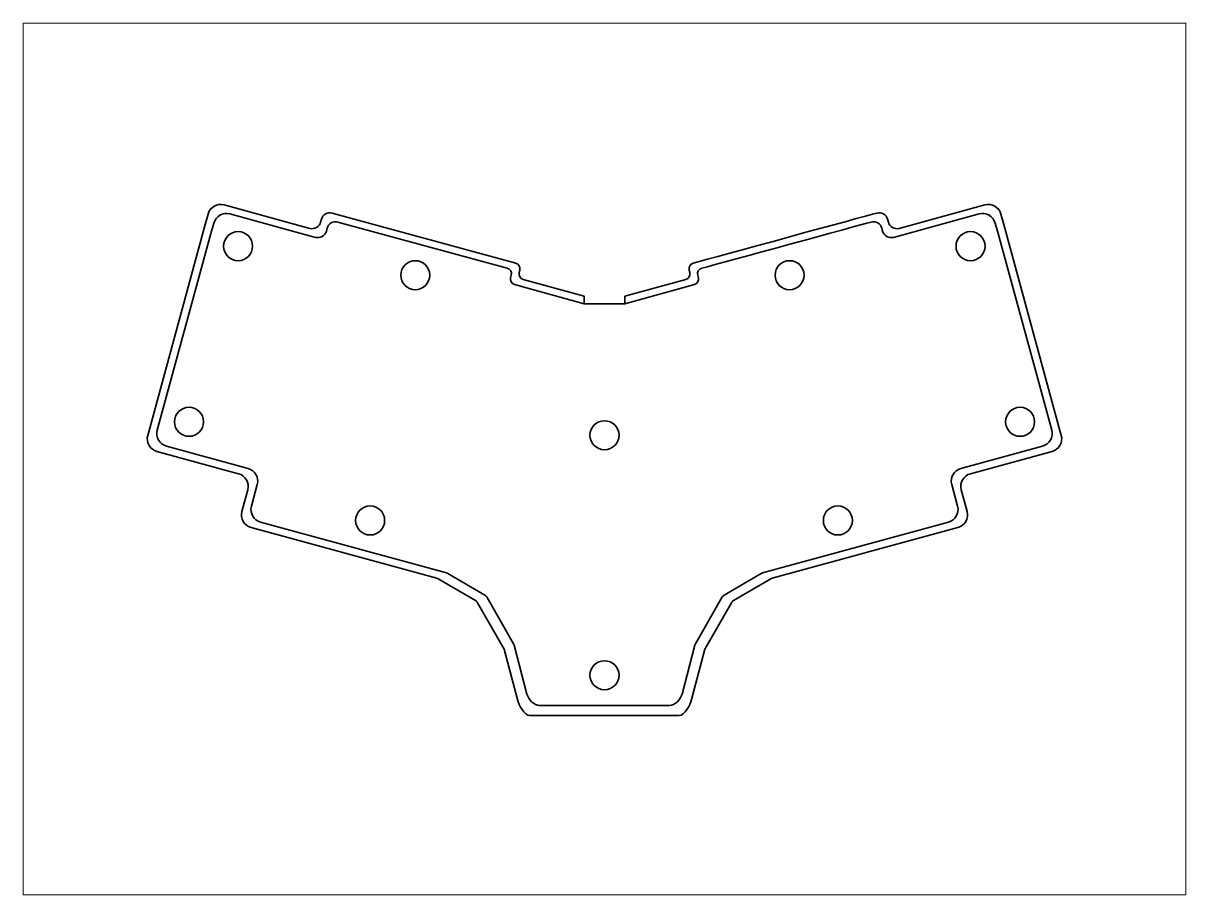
# Paper-space layout 'Layout1' of a CAD drawing. Header units: millimetres. Extents: x 0 to 400, y 0 to 300.
# The model-space entities are those that its viewports show. They can reach past a viewport. Long polylines and large blocks are cut down to what shows.
import ezdxf

# ---------------------------------------------------------------- set-up
doc = ezdxf.new("R2010")
doc.units = ezdxf.units.MM

msp = doc.modelspace()

# ---------------------------------------------------------------- linework, layer by layer
at = {"color": 18, "linetype": 'Continuous', "lineweight": 35, "true_color": 0x000000}
for points, knots in [([(207, 203.42), (207, 203.42), (230.93, 210.02), (230.93, 210.02), (231.97, 210.3), (232.58, 211.37), (232.3, 212.41), (232.3, 212.41), (232.08, 213.25), (232.08, 213.25), (231.8, 214.3), (232.42, 215.37), (233.46, 215.66), (241.76, 217.93), (286.55, 230.16), (291.73, 231.57), (292.5, 231.79), (293.33, 231.68), (294.02, 231.28), (294.72, 230.88), (295.23, 230.22), (295.44, 229.44), (295.44, 229.44), (295.71, 228.43), (295.71, 228.43), (295.92, 227.65), (296.43, 226.99), (297.13, 226.58), (297.83, 226.18), (298.66, 226.08), (299.44, 226.29), (299.44, 226.29), (328.95, 234.35), (328.95, 234.35), (330.1, 234.66), (331.32, 234.51), (332.35, 233.92), (333.38, 233.33), (334.13, 232.35), (334.44, 231.2), (334.44, 231.2), (335.4, 227.63), (335.4, 227.63), (335.4, 227.63), (353.88, 159.94), (353.88, 159.94), (354.19, 158.79), (354.03, 157.56), (353.44, 156.52), (352.85, 155.49), (351.87, 154.73), (350.72, 154.41), (350.72, 154.41), (322.64, 146.76), (322.64, 146.76), (320.25, 146.1), (318.84, 143.64), (319.48, 141.25), (319.48, 141.25), (321.49, 133.76), (321.49, 133.76), (322.13, 131.37), (320.71, 128.91), (318.33, 128.26), (318.33, 128.26), (254.41, 110.79), (254.41, 110.79), (254.24, 110.74), (254.07, 110.67), (253.92, 110.58), (253.92, 110.58), (241.12, 103.09), (241.12, 103.09), (240.82, 102.91), (240.57, 102.66), (240.4, 102.35), (240.4, 102.35), (231.29, 86.37), (231.29, 86.37), (231.2, 86.22), (231.14, 86.06), (231.09, 85.89), (231.09, 85.89), (226.68, 69.08), (226.68, 69.08), (226.16, 67.09), (224.36, 65.19), (222.31, 65.19), (222.31, 65.19), (177.69, 65.19), (177.69, 65.19), (175.64, 65.19), (173.84, 67.09), (173.32, 69.08), (173.32, 69.08), (168.91, 85.89), (168.91, 85.89), (168.86, 86.06), (168.8, 86.22), (168.71, 86.37), (168.71, 86.37), (159.6, 102.35), (159.6, 102.35), (159.43, 102.66), (159.18, 102.91), (158.88, 103.09), (158.88, 103.09), (146.08, 110.58), (146.08, 110.58), (145.93, 110.67), (145.76, 110.74), (145.59, 110.79), (145.59, 110.79), (81.67, 128.26), (81.67, 128.26), (79.29, 128.91), (77.87, 131.37), (78.51, 133.76), (78.51, 133.76), (80.52, 141.25), (80.52, 141.25), (81.16, 143.64), (79.75, 146.1), (77.36, 146.76), (77.36, 146.76), (49.28, 154.41), (49.28, 154.41), (48.13, 154.73), (47.15, 155.49), (46.56, 156.52), (45.97, 157.56), (45.81, 158.79), (46.12, 159.94), (46.12, 159.94), (64.6, 227.63), (64.6, 227.63), (64.6, 227.63), (65.56, 231.2), (65.56, 231.2), (65.87, 232.35), (66.62, 233.33), (67.65, 233.92), (68.68, 234.51), (69.9, 234.66), (71.05, 234.35), (71.05, 234.35), (100.56, 226.29), (100.56, 226.29), (101.34, 226.08), (102.17, 226.18), (102.87, 226.58), (103.57, 226.99), (104.08, 227.65), (104.29, 228.43), (104.29, 228.43), (104.56, 229.44), (104.56, 229.44), (104.77, 230.22), (105.28, 230.88), (105.98, 231.28), (106.67, 231.68), (107.5, 231.79), (108.27, 231.57), (108.27, 231.57), (166.54, 215.66), (166.54, 215.66), (167.58, 215.37), (168.2, 214.3), (167.92, 213.25), (167.92, 213.25), (167.7, 212.41), (167.7, 212.41), (167.42, 211.37), (168.03, 210.3), (169.07, 210.02), (169.07, 210.02), (193, 203.42), (193, 203.42), (193, 203.42), (193, 206.04), (193, 206.04), (193, 206.04), (172.01, 211.79), (172.01, 211.79), (170.97, 212.08), (170.36, 213.14), (170.64, 214.18), (170.64, 214.18), (170.86, 215.02), (170.86, 215.02), (171.14, 216.07), (170.52, 217.15), (169.48, 217.43), (169.48, 217.43), (106.31, 234.66), (106.31, 234.66), (105.53, 234.87), (104.71, 234.77), (104.01, 234.37), (103.31, 233.97), (102.8, 233.31), (102.59, 232.53), (102.59, 232.53), (102.32, 231.52), (102.32, 231.52), (102.11, 230.74), (101.6, 230.07), (100.9, 229.67), (100.21, 229.27), (99.38, 229.17), (98.6, 229.38), (98.6, 229.38), (69.08, 237.44), (69.08, 237.44), (67.94, 237.75), (66.71, 237.6), (65.68, 237.01), (64.65, 236.41), (63.9, 235.44), (63.59, 234.29), (63.59, 234.29), (62.63, 230.71), (62.63, 230.71), (62.63, 230.71), (42.84, 158.12), (42.84, 158.12), (42.53, 156.97), (42.68, 155.74), (43.28, 154.7), (43.87, 153.67), (44.85, 152.91), (46, 152.6), (46, 152.6), (74.08, 144.94), (74.08, 144.94), (76.47, 144.29), (77.88, 141.82), (77.24, 139.43), (77.24, 139.43), (75.23, 131.94), (75.23, 131.94), (74.59, 129.55), (76, 127.09), (78.39, 126.44), (78.39, 126.44), (142.31, 108.97), (142.31, 108.97), (142.48, 108.92), (142.65, 108.85), (142.8, 108.77), (142.8, 108.77), (155.6, 101.27), (155.6, 101.27), (155.9, 101.09), (156.15, 100.84), (156.32, 100.54), (156.32, 100.54), (165.43, 84.56), (165.43, 84.56), (165.52, 84.4), (165.58, 84.24), (165.63, 84.07), (165.63, 84.07), (170.04, 67.26), (170.04, 67.26), (170.56, 65.27), (172.36, 61.68), (174.41, 61.68), (174.41, 61.68), (225.59, 61.68), (225.59, 61.68), (227.64, 61.68), (229.44, 65.27), (229.96, 67.26), (229.96, 67.26), (234.37, 84.07), (234.37, 84.07), (234.42, 84.24), (234.48, 84.4), (234.57, 84.56), (234.57, 84.56), (243.68, 100.54), (243.68, 100.54), (243.85, 100.84), (244.1, 101.09), (244.4, 101.27), (244.4, 101.27), (257.2, 108.77), (257.2, 108.77), (257.35, 108.85), (257.52, 108.92), (257.69, 108.97), (257.69, 108.97), (321.61, 126.44), (321.61, 126.44), (324, 127.09), (325.41, 129.55), (324.77, 131.94), (324.77, 131.94), (322.76, 139.43), (322.76, 139.43), (322.12, 141.82), (323.53, 144.29), (325.92, 144.94), (325.92, 144.94), (354, 152.6), (354, 152.6), (355.15, 152.91), (356.13, 153.67), (356.72, 154.7), (357.32, 155.74), (357.47, 156.97), (357.16, 158.12), (357.16, 158.12), (337.37, 230.71), (337.37, 230.71), (337.37, 230.71), (336.41, 234.29), (336.41, 234.29), (336.1, 235.44), (335.35, 236.41), (334.32, 237.01), (333.29, 237.6), (332.06, 237.75), (330.92, 237.44), (330.92, 237.44), (301.4, 229.38), (301.4, 229.38), (300.62, 229.17), (299.79, 229.27), (299.1, 229.67), (298.4, 230.07), (297.89, 230.74), (297.68, 231.52), (297.68, 231.52), (297.41, 232.53), (297.41, 232.53), (297.2, 233.31), (296.69, 233.97), (295.99, 234.37), (295.29, 234.77), (294.47, 234.87), (293.69, 234.66), (288.52, 233.25), (238.82, 219.7), (230.52, 217.43), (229.48, 217.15), (228.86, 216.07), (229.14, 215.02), (229.14, 215.02), (229.36, 214.18), (229.36, 214.18), (229.64, 213.14), (229.03, 212.08), (227.99, 211.79), (227.99, 211.79), (207, 206.04), (207, 206.04), (207, 206.04), (207, 203.42), (207, 203.42)], [0, 0, 0, 0, 1, 1, 1, 2, 2, 2, 3, 3, 3, 4, 4, 4, 5, 5, 5, 6, 6, 6, 7, 7, 7, 8, 8, 8, 9, 9, 9, 10, 10, 10, 11, 11, 11, 12, 12, 12, 13, 13, 13, 14, 14, 14, 15, 15, 15, 16, 16, 16, 17, 17, 17, 18, 18, 18, 19, 19, 19, 20, 20, 20, 21, 21, 21, 22, 22, 22, 23, 23, 23, 24, 24, 24, 25, 25, 25, 26, 26, 26, 27, 27, 27, 28, 28, 28, 29, 29, 29, 30, 30, 30, 31, 31, 31, 32, 32, 32, 33, 33, 33, 34, 34, 34, 35, 35, 35, 36, 36, 36, 37, 37, 37, 38, 38, 38, 39, 39, 39, 40, 40, 40, 41, 41, 41, 42, 42, 42, 43, 43, 43, 44, 44, 44, 45, 45, 45, 46, 46, 46, 47, 47, 47, 48, 48, 48, 49, 49, 49, 50, 50, 50, 51, 51, 51, 52, 52, 52, 53, 53, 53, 54, 54, 54, 55, 55, 55, 56, 56, 56, 57, 57, 57, 58, 58, 58, 59, 59, 59, 60, 60, 60, 61, 61, 61, 62, 62, 62, 63, 63, 63, 64, 64, 64, 65, 65, 65, 66, 66, 66, 67, 67, 67, 68, 68, 68, 69, 69, 69, 70, 70, 70, 71, 71, 71, 72, 72, 72, 73, 73, 73, 74, 74, 74, 75, 75, 75, 76, 76, 76, 77, 77, 77, 78, 78, 78, 79, 79, 79, 80, 80, 80, 81, 81, 81, 82, 82, 82, 83, 83, 83, 84, 84, 84, 85, 85, 85, 86, 86, 86, 87, 87, 87, 88, 88, 88, 89, 89, 89, 90, 90, 90, 91, 91, 91, 92, 92, 92, 93, 93, 93, 94, 94, 94, 95, 95, 95, 96, 96, 96, 97, 97, 97, 98, 98, 98, 99, 99, 99, 100, 100, 100, 101, 101, 101, 102, 102, 102, 103, 103, 103, 104, 104, 104, 105, 105, 105, 106, 106, 106, 107, 107, 107, 108, 108, 108, 109, 109, 109, 110, 110, 110, 111, 111, 111, 112, 112, 112, 113, 113, 113, 114, 114, 114, 115, 115, 115, 116, 116, 116, 117, 117, 117, 118, 118, 118, 119, 119, 119, 120, 120, 120, 120]), ([(177.69, 65.19), (175.64, 65.19), (173.84, 67.09), (173.32, 69.08), (173.32, 69.08), (168.91, 85.89), (168.91, 85.89), (168.86, 86.06), (168.8, 86.22), (168.71, 86.37), (168.71, 86.37), (159.6, 102.35), (159.6, 102.35), (159.43, 102.66), (159.18, 102.91), (158.88, 103.09), (158.88, 103.09), (146.08, 110.58), (146.08, 110.58), (145.93, 110.67), (145.76, 110.74), (145.59, 110.79), (145.59, 110.79), (81.67, 128.26), (81.67, 128.26), (79.29, 128.91), (77.87, 131.37), (78.51, 133.76), (78.51, 133.76), (80.52, 141.25), (80.52, 141.25), (81.16, 143.64), (79.75, 146.1), (77.36, 146.76), (77.36, 146.76), (49.28, 154.41), (49.28, 154.41), (48.13, 154.73), (47.15, 155.49), (46.56, 156.52), (45.97, 157.56), (45.81, 158.79), (46.12, 159.94), (46.12, 159.94), (64.6, 227.63), (64.6, 227.63), (64.6, 227.63), (65.56, 231.2), (65.56, 231.2), (65.87, 232.35), (66.62, 233.33), (67.65, 233.92), (68.68, 234.51), (69.9, 234.66), (71.05, 234.35), (71.05, 234.35), (100.56, 226.29), (100.56, 226.29), (101.34, 226.08), (102.17, 226.18), (102.87, 226.58), (103.57, 226.99), (104.08, 227.65), (104.29, 228.43), (104.29, 228.43), (104.56, 229.44), (104.56, 229.44), (104.77, 230.22), (105.28, 230.88), (105.98, 231.28), (106.67, 231.68), (107.5, 231.79), (108.27, 231.57), (108.27, 231.57), (166.54, 215.66), (166.54, 215.66), (167.58, 215.37), (168.2, 214.3), (167.92, 213.25), (167.92, 213.25), (167.7, 212.41), (167.7, 212.41), (167.42, 211.37), (168.03, 210.3), (169.07, 210.02), (169.07, 210.02), (193, 203.42), (193, 203.42), (193, 203.42), (207, 203.42), (207, 203.42), (207, 203.42), (230.93, 210.02), (230.93, 210.02), (231.97, 210.3), (232.58, 211.37), (232.3, 212.41), (232.3, 212.41), (232.08, 213.25), (232.08, 213.25), (231.8, 214.3), (232.42, 215.37), (233.46, 215.66), (241.76, 217.93), (286.55, 230.16), (291.73, 231.57), (292.5, 231.79), (293.33, 231.68), (294.02, 231.28), (294.72, 230.88), (295.23, 230.22), (295.44, 229.44), (295.44, 229.44), (295.71, 228.43), (295.71, 228.43), (295.92, 227.65), (296.43, 226.99), (297.13, 226.58), (297.83, 226.18), (298.66, 226.08), (299.44, 226.29), (299.44, 226.29), (328.95, 234.35), (328.95, 234.35), (330.1, 234.66), (331.32, 234.51), (332.35, 233.92), (333.38, 233.33), (334.13, 232.35), (334.44, 231.2), (334.44, 231.2), (335.4, 227.63), (335.4, 227.63), (335.4, 227.63), (353.88, 159.94), (353.88, 159.94), (354.19, 158.79), (354.03, 157.56), (353.44, 156.52), (352.85, 155.49), (351.87, 154.73), (350.72, 154.41), (350.72, 154.41), (322.64, 146.76), (322.64, 146.76), (320.25, 146.1), (318.84, 143.64), (319.48, 141.25), (319.48, 141.25), (321.49, 133.76), (321.49, 133.76), (322.13, 131.37), (320.71, 128.91), (318.33, 128.26), (318.33, 128.26), (254.41, 110.79), (254.41, 110.79), (254.24, 110.74), (254.07, 110.67), (253.92, 110.58), (253.92, 110.58), (241.12, 103.09), (241.12, 103.09), (240.82, 102.91), (240.57, 102.66), (240.4, 102.35), (240.4, 102.35), (231.29, 86.37), (231.29, 86.37), (231.2, 86.22), (231.14, 86.06), (231.09, 85.89), (231.09, 85.89), (226.68, 69.08), (226.68, 69.08), (226.16, 67.09), (224.36, 65.19), (222.31, 65.19), (222.31, 65.19), (177.69, 65.19), (177.69, 65.19)], [0, 0, 0, 0, 1, 1, 1, 2, 2, 2, 3, 3, 3, 4, 4, 4, 5, 5, 5, 6, 6, 6, 7, 7, 7, 8, 8, 8, 9, 9, 9, 10, 10, 10, 11, 11, 11, 12, 12, 12, 13, 13, 13, 14, 14, 14, 15, 15, 15, 16, 16, 16, 17, 17, 17, 18, 18, 18, 19, 19, 19, 20, 20, 20, 21, 21, 21, 22, 22, 22, 23, 23, 23, 24, 24, 24, 25, 25, 25, 26, 26, 26, 27, 27, 27, 28, 28, 28, 29, 29, 29, 30, 30, 30, 31, 31, 31, 32, 32, 32, 33, 33, 33, 34, 34, 34, 35, 35, 35, 36, 36, 36, 37, 37, 37, 38, 38, 38, 39, 39, 39, 40, 40, 40, 41, 41, 41, 42, 42, 42, 43, 43, 43, 44, 44, 44, 45, 45, 45, 46, 46, 46, 47, 47, 47, 48, 48, 48, 49, 49, 49, 50, 50, 50, 51, 51, 51, 52, 52, 52, 53, 53, 53, 54, 54, 54, 55, 55, 55, 56, 56, 56, 57, 57, 57, 58, 58, 58, 59, 59, 59, 60, 60, 60, 60]), ([(73.92, 228.27), (76.68, 228.27), (78.92, 226.03), (78.92, 223.27), (78.92, 220.51), (76.68, 218.27), (73.92, 218.27), (71.16, 218.27), (68.92, 220.51), (68.92, 223.27), (68.92, 226.03), (71.16, 228.27), (73.92, 228.27)], [0, 0, 0, 0, 1, 1, 1, 2, 2, 2, 3, 3, 3, 4, 4, 4, 4]), ([(325.95, 228.27), (328.71, 228.27), (330.95, 226.03), (330.95, 223.27), (330.95, 220.51), (328.71, 218.27), (325.95, 218.27), (323.19, 218.27), (320.95, 220.51), (320.95, 223.27), (320.95, 226.03), (323.19, 228.27), (325.95, 228.27)], [0, 0, 0, 0, 1, 1, 1, 2, 2, 2, 3, 3, 3, 4, 4, 4, 4]), ([(134.89, 218.27), (137.65, 218.27), (139.89, 216.03), (139.89, 213.27), (139.89, 210.51), (137.65, 208.27), (134.89, 208.27), (132.13, 208.27), (129.89, 210.51), (129.89, 213.27), (129.89, 216.03), (132.13, 218.27), (134.89, 218.27)], [0, 0, 0, 0, 1, 1, 1, 2, 2, 2, 3, 3, 3, 4, 4, 4, 4]), ([(263.68, 218.27), (266.44, 218.27), (268.68, 216.03), (268.68, 213.27), (268.68, 210.51), (266.44, 208.27), (263.68, 208.27), (260.92, 208.27), (258.68, 210.51), (258.68, 213.27), (258.68, 216.03), (260.92, 218.27), (263.68, 218.27)], [0, 0, 0, 0, 1, 1, 1, 2, 2, 2, 3, 3, 3, 4, 4, 4, 4]), ([(57.04, 167.81), (59.8, 167.81), (62.04, 165.57), (62.04, 162.81), (62.04, 160.05), (59.8, 157.81), (57.04, 157.81), (54.28, 157.81), (52.04, 160.05), (52.04, 162.81), (52.04, 165.57), (54.28, 167.81), (57.04, 167.81)], [0, 0, 0, 0, 1, 1, 1, 2, 2, 2, 3, 3, 3, 4, 4, 4, 4]), ([(343, 167.81), (345.76, 167.81), (348, 165.57), (348, 162.81), (348, 160.05), (345.76, 157.81), (343, 157.81), (340.24, 157.81), (338, 160.05), (338, 162.81), (338, 165.57), (340.24, 167.81), (343, 167.81)], [0, 0, 0, 0, 1, 1, 1, 2, 2, 2, 3, 3, 3, 4, 4, 4, 4]), ([(200, 163.18), (202.76, 163.18), (205, 160.93), (205, 158.18), (205, 155.42), (202.76, 153.18), (200, 153.18), (197.24, 153.18), (195, 155.42), (195, 158.18), (195, 160.93), (197.24, 163.18), (200, 163.18)], [0, 0, 0, 0, 1, 1, 1, 2, 2, 2, 3, 3, 3, 4, 4, 4, 4]), ([(119.35, 133.85), (122.11, 133.85), (124.35, 131.61), (124.35, 128.85), (124.35, 126.09), (122.11, 123.85), (119.35, 123.85), (116.6, 123.85), (114.35, 126.09), (114.35, 128.85), (114.35, 131.61), (116.6, 133.85), (119.35, 133.85)], [0, 0, 0, 0, 1, 1, 1, 2, 2, 2, 3, 3, 3, 4, 4, 4, 4]), ([(280.3, 133.85), (283.05, 133.85), (285.3, 131.61), (285.3, 128.85), (285.3, 126.09), (283.05, 123.85), (280.3, 123.85), (277.54, 123.85), (275.3, 126.09), (275.3, 128.85), (275.3, 131.61), (277.54, 133.85), (280.3, 133.85)], [0, 0, 0, 0, 1, 1, 1, 2, 2, 2, 3, 3, 3, 4, 4, 4, 4]), ([(200, 80.56), (202.76, 80.56), (205, 78.32), (205, 75.56), (205, 72.8), (202.76, 70.56), (200, 70.56), (197.24, 70.56), (195, 72.8), (195, 75.56), (195, 78.32), (197.24, 80.56), (200, 80.56)], [0, 0, 0, 0, 1, 1, 1, 2, 2, 2, 3, 3, 3, 4, 4, 4, 4])]:
    msp.add_open_spline(points, degree=3, knots=knots, dxfattribs=at)

psp = doc.layouts.get("Layout1")

# ---------------------------------------------------------------- viewports
at = {"layer": '0'}
psp.add_viewport(center=(200, 150), size=(400, 300), view_center_point=(200, 150), view_height=300, dxfattribs=at)

doc.saveas('drawing.dxf')
